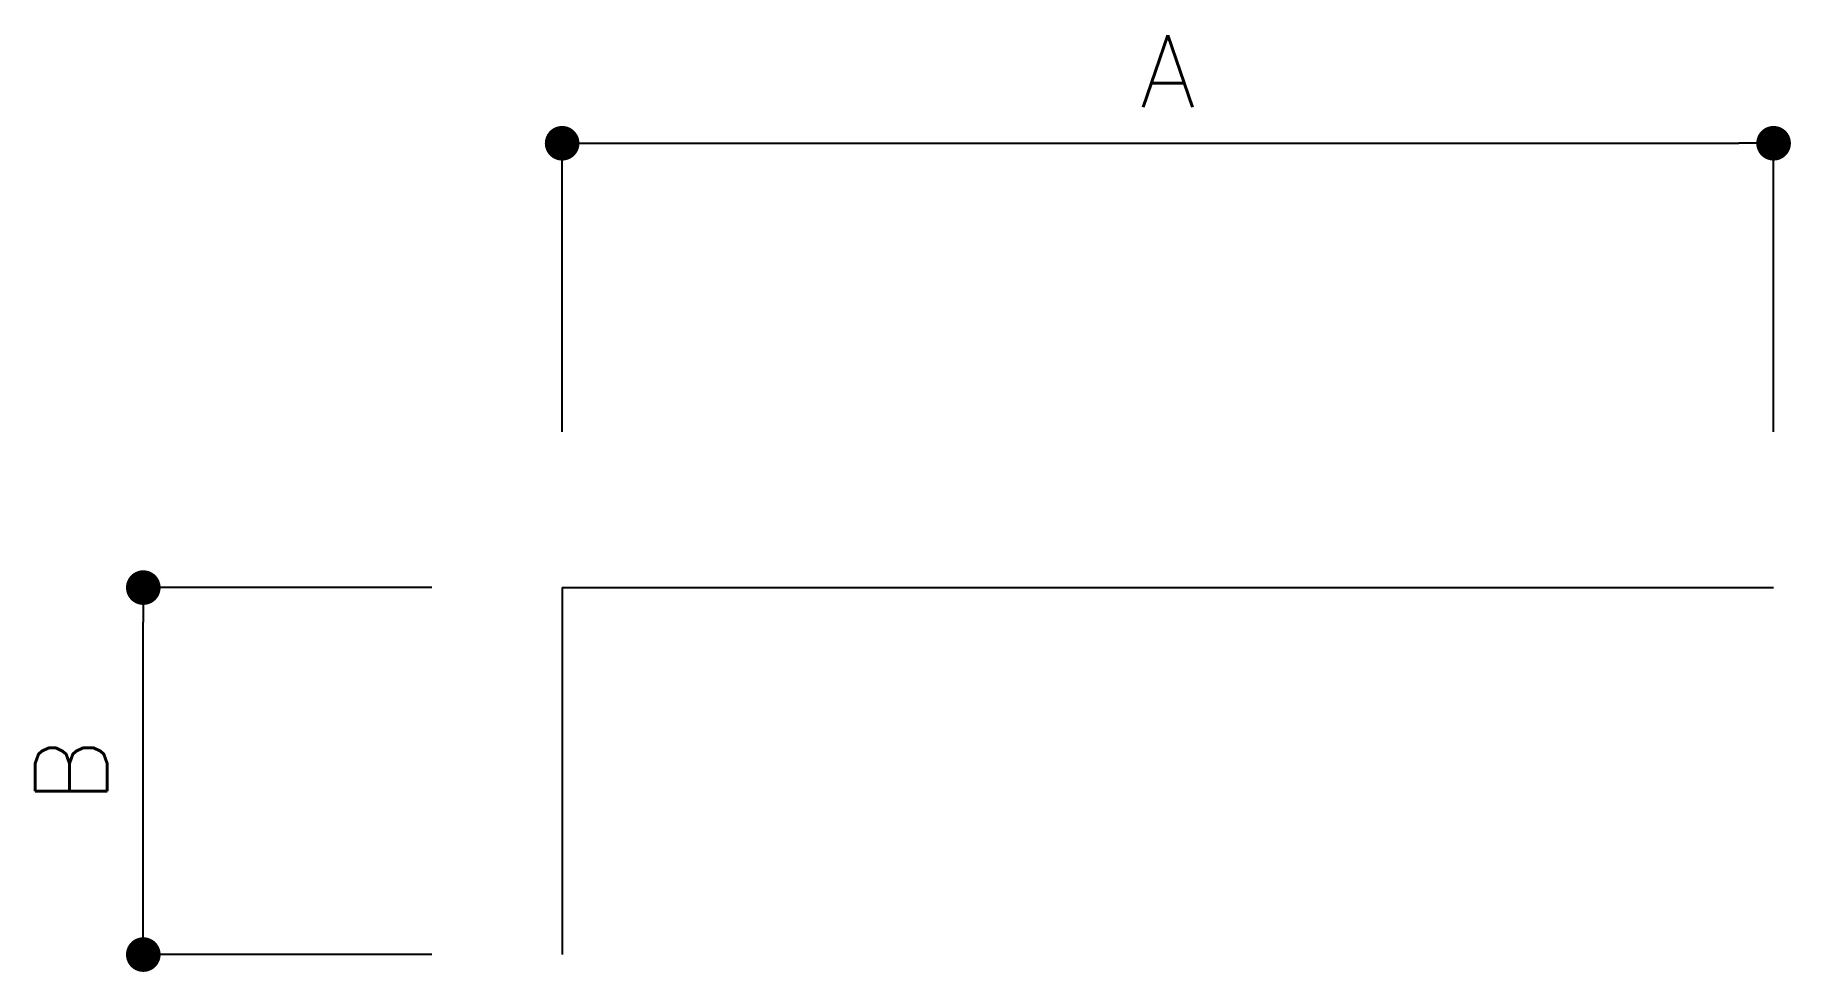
# Model space of a CAD drawing. Header units: millimetres. Extents: x -32 to 28.9, y -28.7 to 3.8.
import ezdxf

# ---------------------------------------------------------------- set-up
doc = ezdxf.new("R2010")
doc.units = ezdxf.units.MM
doc.header["$LTSCALE"] = 500
doc.header["$MEASUREMENT"] = 0
doc.styles.add('ROMANS', font='ROMANS.SHX')

# ---------------------------------------------------------------- blocks, each defined once
blk = doc.blocks.new('DOT')
at = {"color": 1}
blk.add_line((0, 0), (-1, 0), dxfattribs=at)
at = {"color": 7, "const_width": 0.5}
blk.add_lwpolyline([(-0.25, 0, 1), (0.25, 0, 1)], format="xyb", close=True, dxfattribs=at)

msp = doc.modelspace()

# ---------------------------------------------------------------- linework, layer by layer
at = {"color": 1}
for p, q in [((-13.737, -10), (-13.737, 0)), ((-12.537, 0), (27.055, 0)), ((28.255, -10), (28.255, 0)), ((-18.255, -15.405), (-28.255, -15.405)), ((-28.255, -26.928), (-28.255, -16.605)), ((-18.255, -28.128), (-28.255, -28.128))]:
    msp.add_line(p, q, dxfattribs=at)
at = {"color": 6}
for q in [(28.255, -15.405), (-13.737, -28.128)]:
    msp.add_line((-13.737, -15.405), q, dxfattribs=at)

# ---------------------------------------------------------------- block references
at = {"color": 1, "xscale": 1.200000000011642, "yscale": 1.200000000011642, "zscale": 1.2}
for p, rotation in [((-13.737, 0), 180), ((-28.255, -15.405), 90), ((-28.255, -28.128), 270)]:
    msp.add_blockref('DOT', p, dxfattribs=dict(at, rotation=rotation))
msp.add_blockref('DOT', (28.255, 0), dxfattribs=at)

# ---------------------------------------------------------------- texts
at = {"color": 7, "insert": (7.259, 2.5), "char_height": 2.5, "attachment_point": 5, "style": 'ROMANS'}
msp.add_mtext('\\A1;A', dxfattribs=at)
at = {"color": 7, "insert": (-30.755, -21.767), "char_height": 2.5, "attachment_point": 5, "rotation": 90, "style": 'ROMANS'}
msp.add_mtext('\\A1;B', dxfattribs=at)

doc.saveas('drawing.dxf')
